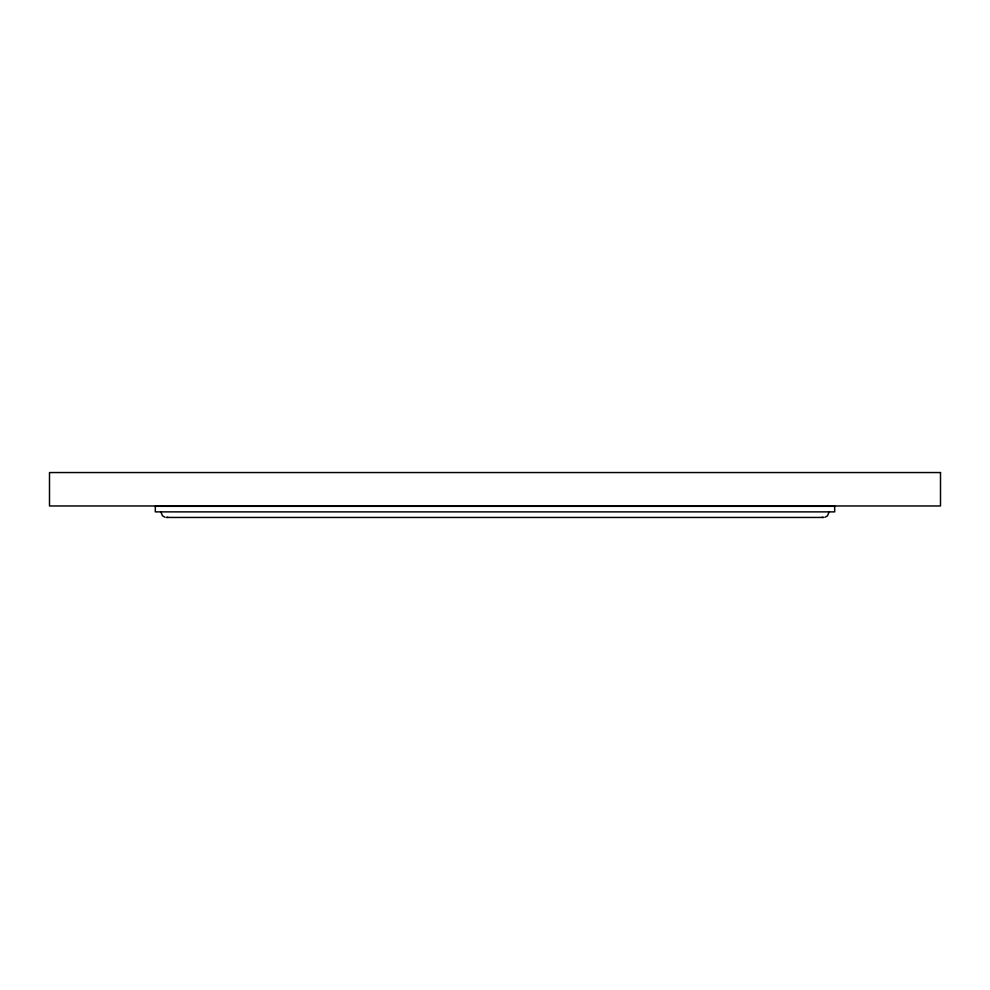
<?xml version="1.0" encoding="UTF-8"?>
<svg xmlns="http://www.w3.org/2000/svg" width="990" height="990" viewBox="0 0 990 990"><rect width="100%" height="100%" fill="white"/><g stroke="black" fill="none" stroke-linecap="round" stroke-linejoin="round"><path stroke-width="1.49" d="M829.125 511.88L827.491 515.815L824.992 517.263M167.879 517.263L166.444 517.448L823.556 517.448L822.121 517.263M165.008 517.263L162.508 515.815L160.875 511.88M940.5 472.552L49.5 472.552L49.5 505.964L940.5 505.964L940.5 472.552M834.694 506.311L155.306 506.311L155.306 511.88L834.694 511.88L834.694 506.311"/></g></svg>
